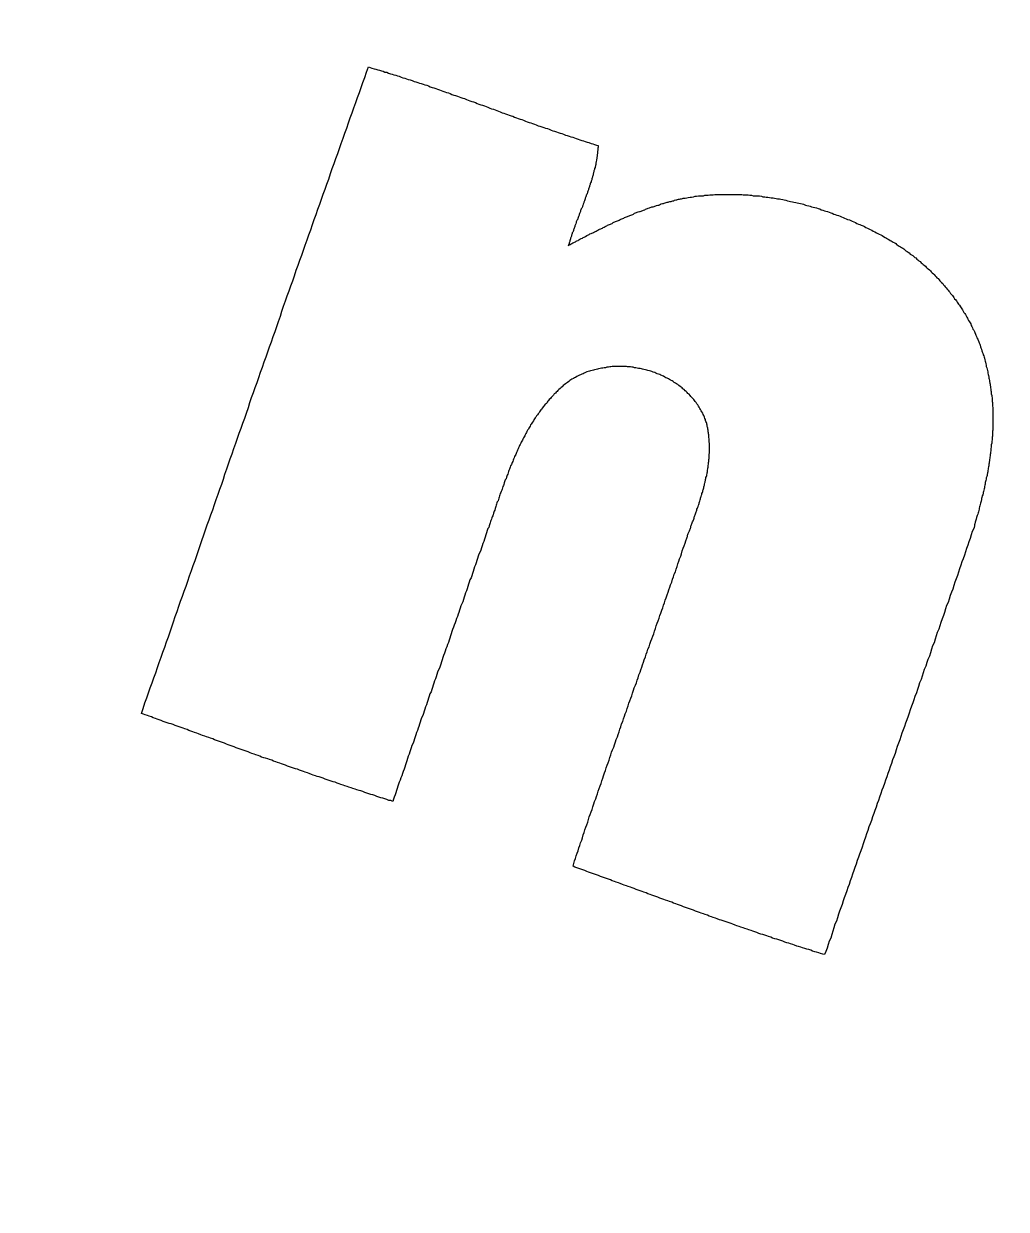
# Model space of a CAD drawing. Extents: x 0 to 712, y 0 to 505.
# Drawn here: x 196.82 to 208.7, y 464.49 to 478.81 of the extents above; entities that cross this region are included whole.
import ezdxf

# ---------------------------------------------------------------- set-up
doc = ezdxf.new("R2010")
doc.units = 0
doc.layers.add('GRAVIRANJE', color=3, linetype='CONTINUOUS')
doc.layers.add('IZREZ', color=7, linetype='CONTINUOUS')

msp = doc.modelspace()

# ---------------------------------------------------------------- linework, layer by layer
at = {"layer": 'GRAVIRANJE'}
msp.add_lwpolyline([(203.769, 477.333), (203.769, 477.32), (203.765, 477.311), (203.765, 477.303), (203.765, 477.29), (203.765, 477.281), (203.76, 477.272), (203.76, 477.259), (203.76, 477.25), (203.76, 477.242), (203.756, 477.233), (203.756, 477.22), (203.756, 477.211), (203.751, 477.202), (203.751, 477.189), (203.751, 477.181), (203.747, 477.172), (203.747, 477.163), (203.743, 477.15), (203.743, 477.141), (203.738, 477.133), (203.738, 477.124), (203.738, 477.111), (203.734, 477.102), (203.734, 477.094), (203.73, 477.085), (203.73, 477.076), (203.725, 477.063), (203.725, 477.054), (203.721, 477.046), (203.717, 477.037), (203.717, 477.024), (203.712, 477.015), (203.712, 477.006), (203.708, 476.998), (203.708, 476.989), (203.704, 476.976), (203.699, 476.967), (203.699, 476.958), (203.695, 476.95), (203.691, 476.941), (203.691, 476.928), (203.686, 476.919), (203.682, 476.911), (203.682, 476.902), (203.677, 476.893), (203.673, 476.884), (203.673, 476.871), (203.669, 476.863), (203.664, 476.854), (203.664, 476.845), (203.66, 476.836), (203.656, 476.828), (203.651, 476.815), (203.651, 476.806), (203.647, 476.797), (203.643, 476.789), (203.638, 476.78), (203.638, 476.771), (203.634, 476.762), (203.63, 476.749), (203.625, 476.741), (203.625, 476.732), (203.621, 476.723), (203.616, 476.715), (203.612, 476.706), (203.612, 476.697), (203.608, 476.684), (203.603, 476.675), (203.599, 476.667), (203.595, 476.658), (203.595, 476.649), (203.59, 476.64), (203.586, 476.632), (203.582, 476.619), (203.577, 476.61), (203.577, 476.601), (203.573, 476.593), (203.569, 476.584), (203.564, 476.575), (203.56, 476.566), (203.555, 476.558), (203.555, 476.545), (203.551, 476.536), (203.547, 476.527), (203.542, 476.519), (203.538, 476.51), (203.538, 476.501), (203.534, 476.492), (203.529, 476.484), (203.525, 476.471), (203.521, 476.462), (203.521, 476.453), (203.516, 476.444), (203.512, 476.436), (203.508, 476.427), (203.503, 476.418), (203.503, 476.41), (203.499, 476.397), (203.494, 476.388), (203.49, 476.379), (203.486, 476.37), (203.486, 476.362), (203.481, 476.353), (203.477, 476.344), (203.473, 476.331), (203.468, 476.322), (203.468, 476.314), (203.464, 476.305), (203.46, 476.296), (203.455, 476.288), (203.455, 476.279), (203.451, 476.266), (203.447, 476.257), (203.447, 476.248), (203.442, 476.24), (203.438, 476.231), (203.434, 476.222), (203.434, 476.214), (203.429, 476.201), (203.425, 476.192), (203.425, 476.183), (203.42, 476.174), (203.416, 476.166), (203.416, 476.157), (203.412, 476.148), (203.407, 476.135), (203.42, 476.144), (203.429, 476.148), (203.442, 476.153), (203.451, 476.157), (203.46, 476.166), (203.473, 476.17), (203.481, 476.174), (203.494, 476.179), (203.503, 476.187), (203.512, 476.192), (203.525, 476.196), (203.534, 476.201), (203.547, 476.209), (203.555, 476.214), (203.564, 476.218), (203.577, 476.222), (203.586, 476.231), (203.599, 476.235), (203.608, 476.24), (203.616, 476.244), (203.63, 476.253), (203.638, 476.257), (203.651, 476.262), (203.66, 476.266), (203.669, 476.275), (203.682, 476.279), (203.691, 476.283), (203.704, 476.288), (203.712, 476.292), (203.725, 476.301), (203.734, 476.305), (203.743, 476.309), (203.756, 476.314), (203.765, 476.318), (203.778, 476.327), (203.786, 476.331), (203.799, 476.336), (203.808, 476.34), (203.821, 476.344), (203.83, 476.353), (203.839, 476.357), (203.852, 476.362), (203.86, 476.366), (203.873, 476.37), (203.882, 476.379), (203.895, 476.383), (203.904, 476.388), (203.917, 476.392), (203.926, 476.397), (203.939, 476.401), (203.948, 476.41), (203.956, 476.414), (203.969, 476.418), (203.978, 476.423), (203.991, 476.427), (204, 476.431), (204.013, 476.436), (204.022, 476.44), (204.035, 476.449), (204.043, 476.453), (204.056, 476.458), (204.065, 476.462), (204.078, 476.466), (204.087, 476.471), (204.1, 476.475), (204.109, 476.479), (204.122, 476.484), (204.13, 476.488), (204.144, 476.492), (204.152, 476.497), (204.165, 476.501), (204.174, 476.505), (204.187, 476.51), (204.196, 476.514), (204.209, 476.523), (204.218, 476.527), (204.231, 476.532), (204.239, 476.536), (204.252, 476.54), (204.266, 476.545), (204.274, 476.545), (204.287, 476.549), (204.296, 476.553), (204.309, 476.558), (204.318, 476.562), (204.331, 476.566), (204.34, 476.571), (204.353, 476.575), (204.366, 476.579), (204.374, 476.584), (204.387, 476.588), (204.396, 476.593), (204.409, 476.597), (204.418, 476.601), (204.431, 476.601), (204.444, 476.606), (204.453, 476.61), (204.466, 476.614), (204.475, 476.619), (204.488, 476.623), (204.501, 476.623), (204.509, 476.627), (204.523, 476.632), (204.531, 476.636), (204.544, 476.64), (204.557, 476.64), (204.566, 476.645), (204.579, 476.649), (204.592, 476.654), (204.601, 476.658), (204.614, 476.658), (204.623, 476.662), (204.636, 476.667), (204.649, 476.667), (204.658, 476.671), (204.671, 476.675), (204.684, 476.675), (204.692, 476.68), (204.705, 476.684), (204.719, 476.684), (204.727, 476.688), (204.74, 476.693), (204.753, 476.693), (204.762, 476.697), (204.775, 476.697), (204.788, 476.701), (204.797, 476.706), (204.819, 476.706), (204.84, 476.71), (204.858, 476.715), (204.88, 476.719), (204.897, 476.719), (204.919, 476.723), (204.941, 476.728), (204.958, 476.728), (204.98, 476.732), (204.997, 476.732), (205.019, 476.736), (205.041, 476.736), (205.058, 476.741), (205.08, 476.741), (205.098, 476.741), (205.119, 476.745), (205.141, 476.745), (205.158, 476.745), (205.18, 476.749), (205.198, 476.749), (205.219, 476.749), (205.241, 476.749), (205.259, 476.749), (205.28, 476.749), (205.302, 476.749), (205.32, 476.749), (205.341, 476.749), (205.359, 476.749), (205.381, 476.749), (205.402, 476.749), (205.42, 476.749), (205.442, 476.749), (205.459, 476.749), (205.481, 476.749), (205.503, 476.749), (205.52, 476.745), (205.542, 476.745), (205.559, 476.745), (205.581, 476.745), (205.603, 476.741), (205.62, 476.741), (205.642, 476.736), (205.659, 476.736), (205.681, 476.736), (205.699, 476.732), (205.72, 476.732), (205.742, 476.728), (205.76, 476.723), (205.781, 476.723), (205.799, 476.719), (205.821, 476.719), (205.838, 476.715), (205.86, 476.71), (205.882, 476.71), (205.899, 476.706), (205.921, 476.701), (205.938, 476.697), (205.96, 476.697), (205.977, 476.693), (205.999, 476.688), (206.017, 476.684), (206.038, 476.68), (206.056, 476.675), (206.078, 476.671), (206.095, 476.667), (206.117, 476.662), (206.134, 476.658), (206.156, 476.654), (206.173, 476.649), (206.195, 476.645), (206.213, 476.64), (206.234, 476.636), (206.252, 476.632), (206.274, 476.623), (206.291, 476.619), (206.313, 476.614), (206.33, 476.61), (206.348, 476.601), (206.369, 476.597), (206.387, 476.593), (206.409, 476.588), (206.426, 476.579), (206.448, 476.575), (206.465, 476.566), (206.483, 476.562), (206.504, 476.553), (206.522, 476.549), (206.539, 476.545), (206.561, 476.536), (206.579, 476.527), (206.596, 476.523), (206.618, 476.514), (206.635, 476.51), (206.653, 476.501), (206.674, 476.497), (206.692, 476.488), (206.709, 476.479), (206.731, 476.471), (206.748, 476.466), (206.766, 476.458), (206.783, 476.449), (206.805, 476.444), (206.822, 476.436), (206.84, 476.427), (206.857, 476.418), (206.879, 476.41), (206.897, 476.401), (206.914, 476.392), (206.931, 476.388), (206.949, 476.379), (206.971, 476.37), (206.988, 476.362), (207.005, 476.353), (207.023, 476.344), (207.04, 476.336), (207.058, 476.327), (207.075, 476.318), (207.093, 476.309), (207.114, 476.301), (207.132, 476.288), (207.149, 476.279), (207.167, 476.27), (207.184, 476.262), (207.201, 476.253), (207.219, 476.244), (207.236, 476.231), (207.254, 476.222), (207.267, 476.214), (207.28, 476.205), (207.297, 476.196), (207.31, 476.192), (207.323, 476.183), (207.336, 476.174), (207.354, 476.166), (207.367, 476.157), (207.38, 476.144), (207.393, 476.135), (207.406, 476.126), (207.424, 476.118), (207.437, 476.109), (207.45, 476.1), (207.463, 476.092), (207.476, 476.083), (207.489, 476.07), (207.502, 476.061), (207.515, 476.052), (207.528, 476.044), (207.541, 476.031), (207.554, 476.022), (207.572, 476.013), (207.585, 476), (207.598, 475.991), (207.607, 475.983), (207.62, 475.97), (207.633, 475.961), (207.646, 475.948), (207.659, 475.939), (207.672, 475.926), (207.685, 475.917), (207.698, 475.904), (207.711, 475.896), (207.724, 475.883), (207.733, 475.874), (207.746, 475.861), (207.759, 475.852), (207.772, 475.839), (207.785, 475.826), (207.794, 475.817), (207.807, 475.804), (207.82, 475.791), (207.829, 475.782), (207.842, 475.769), (207.855, 475.756), (207.864, 475.743), (207.877, 475.734), (207.89, 475.721), (207.898, 475.708), (207.911, 475.695), (207.92, 475.687), (207.933, 475.673), (207.942, 475.66), (207.955, 475.647), (207.964, 475.634), (207.977, 475.621), (207.986, 475.608), (207.999, 475.595), (208.007, 475.582), (208.02, 475.569), (208.029, 475.556), (208.038, 475.543), (208.051, 475.53), (208.06, 475.517), (208.068, 475.504), (208.077, 475.49), (208.09, 475.477), (208.099, 475.464), (208.107, 475.451), (208.116, 475.438), (208.125, 475.425), (208.138, 475.412), (208.147, 475.395), (208.155, 475.382), (208.164, 475.369), (208.173, 475.355), (208.182, 475.342), (208.19, 475.325), (208.199, 475.312), (208.208, 475.299), (208.216, 475.286), (208.225, 475.268), (208.234, 475.255), (208.238, 475.242), (208.247, 475.229), (208.256, 475.212), (208.264, 475.199), (208.273, 475.186), (208.277, 475.168), (208.286, 475.155), (208.295, 475.138), (208.299, 475.125), (208.308, 475.112), (208.317, 475.094), (208.321, 475.081), (208.33, 475.064), (208.334, 475.051), (208.343, 475.033), (208.347, 475.02), (208.356, 475.003), (208.36, 474.99), (208.369, 474.972), (208.373, 474.959), (208.382, 474.942), (208.386, 474.929), (208.391, 474.911), (208.395, 474.898), (208.404, 474.881), (208.408, 474.863), (208.412, 474.85), (208.417, 474.833), (208.421, 474.815), (208.43, 474.802), (208.434, 474.785), (208.439, 474.772), (208.443, 474.754), (208.447, 474.737), (208.452, 474.724), (208.456, 474.706), (208.46, 474.689), (208.46, 474.672), (208.465, 474.658), (208.469, 474.641), (208.473, 474.624), (208.478, 474.606), (208.478, 474.593), (208.482, 474.576), (208.486, 474.563), (208.491, 474.545), (208.491, 474.532), (208.495, 474.519), (208.5, 474.502), (208.5, 474.489), (208.504, 474.471), (208.508, 474.458), (208.508, 474.445), (208.513, 474.428), (208.513, 474.415), (208.517, 474.397), (208.517, 474.384), (208.521, 474.371), (208.521, 474.354), (208.521, 474.341), (208.526, 474.323), (208.526, 474.31), (208.53, 474.293), (208.53, 474.28), (208.53, 474.266), (208.53, 474.249), (208.534, 474.236), (208.534, 474.219), (208.534, 474.205), (208.534, 474.192), (208.539, 474.175), (208.539, 474.162), (208.539, 474.144), (208.539, 474.131), (208.539, 474.114), (208.539, 474.101), (208.539, 474.088), (208.539, 474.07), (208.539, 474.057), (208.539, 474.04), (208.539, 474.027), (208.539, 474.009), (208.539, 473.996), (208.539, 473.983), (208.539, 473.966), (208.539, 473.953), (208.539, 473.935), (208.539, 473.922), (208.539, 473.905), (208.534, 473.892), (208.534, 473.874), (208.534, 473.861), (208.534, 473.848), (208.534, 473.831), (208.53, 473.818), (208.53, 473.8), (208.53, 473.787), (208.526, 473.77), (208.526, 473.757), (208.526, 473.744), (208.521, 473.726), (208.521, 473.713), (208.521, 473.696), (208.517, 473.683), (208.517, 473.67), (208.517, 473.652), (208.513, 473.639), (208.513, 473.622), (208.508, 473.609), (208.508, 473.591), (208.504, 473.578), (208.504, 473.565), (208.5, 473.548), (208.5, 473.535), (208.495, 473.517), (208.495, 473.504), (208.491, 473.491), (208.491, 473.474), (208.486, 473.461), (208.482, 473.443), (208.482, 473.43), (208.478, 473.417), (208.478, 473.4), (208.473, 473.387), (208.469, 473.369), (208.469, 473.356), (208.465, 473.343), (208.46, 473.326), (208.46, 473.312), (208.456, 473.295), (208.452, 473.282), (208.447, 473.269), (208.447, 473.252), (208.443, 473.238), (208.439, 473.221), (208.439, 473.208), (208.434, 473.195), (208.43, 473.177), (208.425, 473.164), (208.421, 473.151), (208.421, 473.134), (208.417, 473.121), (208.412, 473.108), (208.408, 473.09), (208.404, 473.077), (208.404, 473.064), (208.399, 473.047), (208.395, 473.034), (208.391, 473.021), (208.386, 473.003), (208.382, 472.99), (208.378, 472.977), (208.373, 472.96), (208.373, 472.947), (208.369, 472.934), (208.365, 472.916), (208.36, 472.903), (208.356, 472.89), (208.351, 472.873), (208.347, 472.859), (208.343, 472.846), (208.338, 472.829), (208.334, 472.816), (208.33, 472.803), (208.325, 472.79), (208.321, 472.772), (208.317, 472.759), (208.317, 472.746), (208.312, 472.729), (208.308, 472.716), (208.29, 472.677), (208.277, 472.637), (208.264, 472.594), (208.251, 472.555), (208.238, 472.515), (208.221, 472.472), (208.208, 472.433), (208.195, 472.393), (208.182, 472.35), (208.164, 472.311), (208.151, 472.271), (208.138, 472.228), (208.125, 472.189), (208.112, 472.149), (208.094, 472.106), (208.081, 472.067), (208.068, 472.027), (208.055, 471.984), (208.038, 471.945), (208.025, 471.906), (208.012, 471.862), (207.999, 471.823), (207.981, 471.784), (207.968, 471.744), (207.955, 471.701), (207.942, 471.662), (207.925, 471.622), (207.911, 471.579), (207.898, 471.54), (207.885, 471.5), (207.868, 471.457), (207.855, 471.418), (207.842, 471.378), (207.829, 471.335), (207.811, 471.296), (207.798, 471.256), (207.785, 471.213), (207.772, 471.174), (207.755, 471.134), (207.742, 471.095), (207.729, 471.052), (207.711, 471.013), (207.698, 470.973), (207.685, 470.93), (207.672, 470.891), (207.654, 470.851), (207.641, 470.808), (207.628, 470.769), (207.615, 470.729), (207.598, 470.686), (207.585, 470.647), (207.572, 470.607), (207.554, 470.568), (207.541, 470.525), (207.528, 470.485), (207.515, 470.446), (207.498, 470.403), (207.485, 470.363), (207.472, 470.324), (207.454, 470.281), (207.441, 470.242), (207.428, 470.202), (207.415, 470.163), (207.397, 470.12), (207.384, 470.08), (207.371, 470.041), (207.358, 469.998), (207.341, 469.958), (207.328, 469.919), (207.315, 469.876), (207.297, 469.836), (207.284, 469.797), (207.271, 469.754), (207.258, 469.714), (207.241, 469.675), (207.228, 469.636), (207.215, 469.592), (207.197, 469.553), (207.184, 469.514), (207.171, 469.471), (207.158, 469.431), (207.14, 469.392), (207.127, 469.349), (207.114, 469.309), (207.101, 469.27), (207.084, 469.231), (207.071, 469.187), (207.058, 469.148), (207.04, 469.109), (207.027, 469.065), (207.014, 469.026), (207.001, 468.987), (206.984, 468.943), (206.971, 468.904), (206.958, 468.865), (206.944, 468.821), (206.927, 468.782), (206.914, 468.743), (206.901, 468.704), (206.888, 468.66), (206.87, 468.621), (206.857, 468.582), (206.844, 468.538), (206.831, 468.499), (206.814, 468.46), (206.801, 468.416), (206.788, 468.377), (206.775, 468.338), (206.757, 468.294), (206.744, 468.255), (206.731, 468.216), (206.718, 468.172), (206.701, 468.133), (206.687, 468.094), (206.674, 468.055), (206.661, 468.011), (206.648, 467.972), (206.631, 467.933), (206.618, 467.889), (206.605, 467.85), (206.592, 467.811), (206.579, 467.767), (206.561, 467.728), (206.548, 467.689), (206.535, 467.645), (206.522, 467.606), (206.504, 467.567), (206.483, 467.571), (206.457, 467.58), (206.435, 467.589), (206.409, 467.597), (206.387, 467.602), (206.361, 467.61), (206.339, 467.619), (206.313, 467.628), (206.291, 467.632), (206.265, 467.641), (206.239, 467.65), (206.217, 467.658), (206.191, 467.667), (206.169, 467.671), (206.143, 467.68), (206.121, 467.689), (206.095, 467.698), (206.073, 467.706), (206.047, 467.711), (206.025, 467.719), (205.999, 467.728), (205.977, 467.737), (205.951, 467.746), (205.929, 467.754), (205.903, 467.759), (205.877, 467.767), (205.855, 467.776), (205.829, 467.785), (205.808, 467.793), (205.781, 467.802), (205.76, 467.811), (205.733, 467.815), (205.712, 467.824), (205.686, 467.833), (205.664, 467.841), (205.638, 467.85), (205.616, 467.859), (205.59, 467.867), (205.568, 467.876), (205.542, 467.881), (205.52, 467.889), (205.494, 467.898), (205.472, 467.907), (205.446, 467.915), (205.424, 467.924), (205.398, 467.933), (205.376, 467.942), (205.35, 467.95), (205.328, 467.959), (205.302, 467.968), (205.28, 467.976), (205.254, 467.985), (205.233, 467.989), (205.206, 467.998), (205.185, 468.007), (205.158, 468.016), (205.137, 468.024), (205.111, 468.033), (205.089, 468.042), (205.063, 468.05), (205.041, 468.059), (205.015, 468.068), (204.993, 468.077), (204.967, 468.085), (204.945, 468.094), (204.919, 468.103), (204.897, 468.111), (204.871, 468.12), (204.849, 468.129), (204.823, 468.138), (204.801, 468.146), (204.775, 468.155), (204.753, 468.164), (204.727, 468.172), (204.705, 468.181), (204.679, 468.19), (204.658, 468.199), (204.631, 468.207), (204.61, 468.216), (204.583, 468.225), (204.562, 468.233), (204.536, 468.242), (204.514, 468.251), (204.488, 468.26), (204.466, 468.268), (204.44, 468.277), (204.418, 468.286), (204.396, 468.294), (204.37, 468.303), (204.348, 468.312), (204.322, 468.321), (204.3, 468.329), (204.274, 468.338), (204.252, 468.347), (204.226, 468.355), (204.205, 468.364), (204.178, 468.373), (204.157, 468.382), (204.13, 468.39), (204.109, 468.399), (204.083, 468.408), (204.061, 468.416), (204.035, 468.425), (204.013, 468.434), (203.987, 468.442), (203.965, 468.451), (203.939, 468.46), (203.917, 468.469), (203.891, 468.477), (203.869, 468.486), (203.843, 468.495), (203.821, 468.503), (203.795, 468.512), (203.773, 468.521), (203.747, 468.53), (203.725, 468.538), (203.699, 468.547), (203.677, 468.556), (203.651, 468.564), (203.63, 468.573), (203.608, 468.582), (203.582, 468.591), (203.56, 468.599), (203.534, 468.608), (203.512, 468.617), (203.486, 468.625), (203.464, 468.634), (203.473, 468.669), (203.481, 468.699), (203.494, 468.73), (203.503, 468.76), (203.516, 468.791), (203.525, 468.821), (203.534, 468.856), (203.547, 468.887), (203.555, 468.917), (203.569, 468.948), (203.577, 468.978), (203.586, 469.013), (203.599, 469.044), (203.608, 469.074), (203.621, 469.105), (203.63, 469.135), (203.643, 469.166), (203.651, 469.2), (203.66, 469.231), (203.673, 469.261), (203.682, 469.292), (203.695, 469.322), (203.704, 469.353), (203.717, 469.388), (203.725, 469.418), (203.738, 469.449), (203.747, 469.479), (203.76, 469.51), (203.769, 469.54), (203.782, 469.575), (203.791, 469.606), (203.804, 469.636), (203.812, 469.667), (203.826, 469.697), (203.834, 469.728), (203.843, 469.762), (203.856, 469.793), (203.865, 469.823), (203.878, 469.854), (203.887, 469.884), (203.9, 469.915), (203.908, 469.95), (203.921, 469.98), (203.93, 470.011), (203.943, 470.041), (203.956, 470.072), (203.965, 470.102), (203.978, 470.137), (203.987, 470.167), (204, 470.198), (204.009, 470.228), (204.022, 470.259), (204.03, 470.289), (204.043, 470.32), (204.052, 470.355), (204.065, 470.385), (204.074, 470.416), (204.087, 470.446), (204.096, 470.477), (204.109, 470.507), (204.117, 470.542), (204.13, 470.573), (204.139, 470.603), (204.152, 470.634), (204.161, 470.664), (204.174, 470.695), (204.183, 470.725), (204.196, 470.76), (204.205, 470.79), (204.218, 470.821), (204.231, 470.851), (204.239, 470.882), (204.252, 470.912), (204.261, 470.947), (204.274, 470.978), (204.283, 471.008), (204.296, 471.039), (204.305, 471.069), (204.318, 471.1), (204.326, 471.13), (204.34, 471.165), (204.348, 471.195), (204.361, 471.226), (204.37, 471.256), (204.383, 471.287), (204.392, 471.317), (204.405, 471.352), (204.418, 471.383), (204.427, 471.413), (204.44, 471.444), (204.448, 471.474), (204.462, 471.505), (204.47, 471.54), (204.483, 471.57), (204.492, 471.601), (204.505, 471.631), (204.514, 471.662), (204.527, 471.692), (204.536, 471.727), (204.549, 471.757), (204.557, 471.788), (204.57, 471.818), (204.579, 471.849), (204.592, 471.879), (204.601, 471.914), (204.614, 471.945), (204.623, 471.975), (204.636, 472.006), (204.644, 472.036), (204.658, 472.067), (204.666, 472.102), (204.679, 472.132), (204.688, 472.163), (204.701, 472.193), (204.71, 472.223), (204.723, 472.254), (204.732, 472.289), (204.745, 472.319), (204.753, 472.35), (204.766, 472.38), (204.775, 472.411), (204.784, 472.446), (204.797, 472.476), (204.806, 472.507), (204.819, 472.537), (204.827, 472.568), (204.84, 472.598), (204.845, 472.611), (204.849, 472.62), (204.849, 472.633), (204.854, 472.642), (204.858, 472.655), (204.862, 472.663), (204.867, 472.677), (204.871, 472.685), (204.875, 472.698), (204.88, 472.707), (204.884, 472.72), (204.888, 472.729), (204.888, 472.742), (204.893, 472.751), (204.897, 472.764), (204.901, 472.772), (204.906, 472.785), (204.91, 472.794), (204.915, 472.807), (204.919, 472.816), (204.923, 472.829), (204.928, 472.838), (204.928, 472.851), (204.932, 472.859), (204.936, 472.873), (204.941, 472.881), (204.945, 472.894), (204.949, 472.903), (204.954, 472.916), (204.958, 472.925), (204.962, 472.938), (204.962, 472.947), (204.967, 472.96), (204.971, 472.973), (204.976, 472.981), (204.98, 472.995), (204.984, 473.003), (204.989, 473.016), (204.989, 473.025), (204.993, 473.038), (204.997, 473.047), (205.002, 473.06), (205.006, 473.073), (205.006, 473.082), (205.01, 473.095), (205.015, 473.103), (205.019, 473.116), (205.023, 473.125), (205.023, 473.138), (205.028, 473.151), (205.032, 473.16), (205.032, 473.173), (205.037, 473.182), (205.041, 473.195), (205.045, 473.208), (205.045, 473.217), (205.05, 473.23), (205.054, 473.238), (205.054, 473.252), (205.058, 473.265), (205.063, 473.273), (205.063, 473.286), (205.067, 473.295), (205.067, 473.308), (205.071, 473.321), (205.071, 473.33), (205.076, 473.343), (205.08, 473.352), (205.08, 473.365), (205.084, 473.378), (205.084, 473.387), (205.089, 473.4), (205.089, 473.408), (205.089, 473.421), (205.093, 473.434), (205.093, 473.443), (205.098, 473.456), (205.098, 473.469), (205.098, 473.478), (205.102, 473.491), (205.102, 473.5), (205.102, 473.513), (205.106, 473.526), (205.106, 473.535), (205.106, 473.548), (205.111, 473.561), (205.111, 473.569), (205.111, 473.583), (205.111, 473.596), (205.111, 473.604), (205.111, 473.617), (205.115, 473.626), (205.115, 473.639), (205.115, 473.652), (205.115, 473.661), (205.115, 473.674), (205.115, 473.687), (205.115, 473.696), (205.115, 473.709), (205.115, 473.722), (205.115, 473.731), (205.115, 473.744), (205.111, 473.752), (205.111, 473.766), (205.111, 473.779), (205.111, 473.787), (205.111, 473.8), (205.106, 473.813), (205.106, 473.822), (205.106, 473.835), (205.106, 473.848), (205.102, 473.857), (205.102, 473.87), (205.098, 473.883), (205.098, 473.892), (205.098, 473.905), (205.093, 473.914), (205.093, 473.927), (205.089, 473.94), (205.084, 473.948), (205.084, 473.962), (205.08, 473.975), (205.08, 473.983), (205.076, 473.996), (205.071, 474.009), (205.067, 474.018), (205.067, 474.031), (205.058, 474.044), (205.054, 474.062), (205.045, 474.079), (205.037, 474.092), (205.032, 474.11), (205.023, 474.123), (205.015, 474.136), (205.006, 474.153), (204.997, 474.166), (204.989, 474.179), (204.98, 474.192), (204.971, 474.21), (204.962, 474.223), (204.954, 474.236), (204.941, 474.249), (204.932, 474.262), (204.923, 474.275), (204.91, 474.288), (204.901, 474.297), (204.888, 474.31), (204.88, 474.323), (204.867, 474.336), (204.854, 474.345), (204.845, 474.358), (204.832, 474.371), (204.819, 474.38), (204.806, 474.393), (204.793, 474.401), (204.784, 474.415), (204.771, 474.423), (204.758, 474.432), (204.745, 474.441), (204.732, 474.454), (204.714, 474.462), (204.701, 474.471), (204.688, 474.48), (204.675, 474.489), (204.662, 474.497), (204.644, 474.506), (204.631, 474.515), (204.618, 474.523), (204.601, 474.532), (204.588, 474.537), (204.575, 474.545), (204.557, 474.554), (204.544, 474.558), (204.527, 474.567), (204.514, 474.576), (204.496, 474.58), (204.483, 474.584), (204.466, 474.593), (204.453, 474.598), (204.435, 474.602), (204.418, 474.611), (204.405, 474.615), (204.387, 474.619), (204.37, 474.624), (204.357, 474.628), (204.34, 474.632), (204.322, 474.637), (204.305, 474.641), (204.292, 474.645), (204.274, 474.65), (204.257, 474.65), (204.239, 474.654), (204.222, 474.658), (204.209, 474.658), (204.191, 474.663), (204.174, 474.663), (204.157, 474.667), (204.139, 474.667), (204.122, 474.667), (204.109, 474.672), (204.091, 474.672), (204.074, 474.672), (204.056, 474.672), (204.039, 474.672), (204.022, 474.672), (204.009, 474.672), (203.991, 474.672), (203.974, 474.672), (203.956, 474.672), (203.939, 474.672), (203.921, 474.667), (203.908, 474.667), (203.891, 474.663), (203.873, 474.663), (203.856, 474.658), (203.839, 474.658), (203.826, 474.654), (203.808, 474.654), (203.791, 474.65), (203.773, 474.645), (203.76, 474.641), (203.743, 474.637), (203.725, 474.632), (203.712, 474.628), (203.695, 474.624), (203.677, 474.619), (203.664, 474.615), (203.647, 474.611), (203.63, 474.606), (203.616, 474.598), (203.599, 474.593), (203.586, 474.584), (203.569, 474.58), (203.555, 474.571), (203.542, 474.567), (203.525, 474.558), (203.512, 474.55), (203.494, 474.541), (203.481, 474.537), (203.468, 474.528), (203.451, 474.519), (203.438, 474.51), (203.425, 474.502), (203.412, 474.489), (203.399, 474.48), (203.386, 474.471), (203.373, 474.462), (203.359, 474.449), (203.346, 474.441), (203.333, 474.428), (203.32, 474.419), (203.307, 474.406), (203.294, 474.393), (203.281, 474.384), (203.272, 474.371), (203.259, 474.362), (203.251, 474.349), (203.237, 474.341), (203.229, 474.327), (203.22, 474.319), (203.207, 474.306), (203.198, 474.297), (203.19, 474.284), (203.177, 474.275), (203.168, 474.262), (203.159, 474.253), (203.15, 474.24), (203.142, 474.227), (203.129, 474.219), (203.12, 474.205), (203.111, 474.192), (203.102, 474.184), (203.094, 474.171), (203.085, 474.158), (203.076, 474.149), (203.068, 474.136), (203.059, 474.123), (203.05, 474.11), (203.041, 474.101), (203.033, 474.088), (203.024, 474.075), (203.015, 474.062), (203.007, 474.053), (202.998, 474.04), (202.989, 474.027), (202.985, 474.014), (202.976, 474.001), (202.967, 473.988), (202.959, 473.975), (202.95, 473.966), (202.946, 473.953), (202.937, 473.94), (202.928, 473.927), (202.924, 473.914), (202.915, 473.901), (202.906, 473.887), (202.902, 473.874), (202.893, 473.861), (202.885, 473.848), (202.88, 473.835), (202.872, 473.822), (202.867, 473.809), (202.859, 473.796), (202.854, 473.783), (202.845, 473.77), (202.837, 473.757), (202.832, 473.744), (202.824, 473.731), (202.819, 473.718), (202.815, 473.705), (202.806, 473.691), (202.802, 473.678), (202.793, 473.661), (202.789, 473.648), (202.78, 473.635), (202.776, 473.622), (202.771, 473.609), (202.763, 473.596), (202.758, 473.583), (202.754, 473.569), (202.745, 473.552), (202.741, 473.539), (202.737, 473.526), (202.728, 473.513), (202.723, 473.5), (202.719, 473.487), (202.71, 473.474), (202.706, 473.456), (202.702, 473.443), (202.697, 473.43), (202.689, 473.417), (202.684, 473.404), (202.68, 473.387), (202.676, 473.373), (202.667, 473.36), (202.662, 473.347), (202.658, 473.334), (202.654, 473.317), (202.645, 473.304), (202.641, 473.291), (202.636, 473.278), (202.632, 473.265), (202.628, 473.247), (202.623, 473.234), (202.615, 473.221), (202.61, 473.208), (202.606, 473.191), (202.602, 473.177), (202.597, 473.164), (202.593, 473.151), (202.584, 473.138), (202.58, 473.121), (202.575, 473.108), (202.571, 473.095), (202.567, 473.082), (202.562, 473.064), (202.558, 473.051), (202.549, 473.038), (202.545, 473.025), (202.541, 473.008), (202.536, 472.995), (202.532, 472.981), (202.527, 472.968), (202.523, 472.955), (202.519, 472.938), (202.51, 472.925), (202.506, 472.912), (202.501, 472.899), (202.497, 472.881), (202.493, 472.868), (202.488, 472.855), (202.484, 472.842), (202.48, 472.829), (202.471, 472.812), (202.466, 472.798), (202.462, 472.785), (202.458, 472.772), (202.453, 472.759), (202.449, 472.746), (202.445, 472.729), (202.436, 472.716), (202.427, 472.69), (202.419, 472.663), (202.41, 472.637), (202.401, 472.611), (202.392, 472.585), (202.384, 472.559), (202.375, 472.533), (202.366, 472.507), (202.358, 472.48), (202.349, 472.454), (202.34, 472.433), (202.327, 472.406), (202.318, 472.38), (202.31, 472.354), (202.301, 472.328), (202.292, 472.302), (202.284, 472.276), (202.275, 472.25), (202.266, 472.223), (202.257, 472.197), (202.249, 472.171), (202.24, 472.145), (202.231, 472.119), (202.218, 472.093), (202.209, 472.067), (202.201, 472.041), (202.192, 472.014), (202.183, 471.988), (202.175, 471.962), (202.166, 471.936), (202.157, 471.91), (202.148, 471.884), (202.14, 471.858), (202.131, 471.831), (202.118, 471.805), (202.109, 471.779), (202.101, 471.753), (202.092, 471.727), (202.083, 471.701), (202.074, 471.679), (202.066, 471.653), (202.057, 471.627), (202.048, 471.601), (202.04, 471.574), (202.027, 471.548), (202.018, 471.522), (202.009, 471.496), (202, 471.47), (201.992, 471.444), (201.983, 471.418), (201.974, 471.391), (201.966, 471.365), (201.957, 471.339), (201.948, 471.313), (201.939, 471.287), (201.926, 471.261), (201.918, 471.235), (201.909, 471.209), (201.9, 471.182), (201.891, 471.156), (201.883, 471.13), (201.874, 471.104), (201.865, 471.078), (201.857, 471.052), (201.848, 471.026), (201.835, 470.999), (201.826, 470.978), (201.817, 470.952), (201.809, 470.925), (201.8, 470.899), (201.791, 470.873), (201.783, 470.847), (201.774, 470.821), (201.765, 470.795), (201.756, 470.769), (201.748, 470.742), (201.735, 470.716), (201.726, 470.69), (201.717, 470.664), (201.709, 470.638), (201.7, 470.612), (201.691, 470.586), (201.682, 470.56), (201.674, 470.533), (201.665, 470.507), (201.656, 470.481), (201.648, 470.455), (201.634, 470.429), (201.626, 470.403), (201.617, 470.377), (201.608, 470.35), (201.6, 470.324), (201.591, 470.302), (201.582, 470.276), (201.573, 470.25), (201.565, 470.224), (201.556, 470.198), (201.547, 470.172), (201.539, 470.146), (201.53, 470.12), (201.517, 470.093), (201.508, 470.067), (201.499, 470.041), (201.491, 470.015), (201.482, 469.989), (201.473, 469.963), (201.465, 469.937), (201.456, 469.91), (201.447, 469.884), (201.438, 469.858), (201.43, 469.832), (201.421, 469.806), (201.412, 469.78), (201.404, 469.754), (201.395, 469.728), (201.382, 469.701), (201.373, 469.675), (201.364, 469.649), (201.356, 469.627), (201.347, 469.601), (201.338, 469.575), (201.33, 469.549), (201.321, 469.523), (201.312, 469.497), (201.303, 469.471), (201.295, 469.444), (201.286, 469.418), (201.26, 469.427), (201.238, 469.431), (201.212, 469.44), (201.19, 469.449), (201.164, 469.457), (201.142, 469.462), (201.116, 469.471), (201.094, 469.479), (201.068, 469.488), (201.046, 469.497), (201.02, 469.501), (200.994, 469.51), (200.972, 469.518), (200.946, 469.527), (200.924, 469.536), (200.898, 469.545), (200.877, 469.549), (200.85, 469.558), (200.829, 469.566), (200.802, 469.575), (200.781, 469.584), (200.755, 469.592), (200.733, 469.597), (200.707, 469.606), (200.685, 469.614), (200.659, 469.623), (200.637, 469.632), (200.611, 469.64), (200.589, 469.649), (200.563, 469.653), (200.541, 469.662), (200.515, 469.671), (200.493, 469.68), (200.467, 469.688), (200.445, 469.697), (200.419, 469.706), (200.397, 469.714), (200.371, 469.719), (200.349, 469.728), (200.323, 469.736), (200.302, 469.745), (200.275, 469.754), (200.254, 469.762), (200.227, 469.771), (200.206, 469.78), (200.18, 469.788), (200.158, 469.797), (200.132, 469.806), (200.11, 469.81), (200.084, 469.819), (200.062, 469.828), (200.036, 469.836), (200.014, 469.845), (199.988, 469.854), (199.966, 469.863), (199.94, 469.871), (199.918, 469.88), (199.892, 469.889), (199.87, 469.897), (199.844, 469.906), (199.822, 469.915), (199.796, 469.924), (199.774, 469.932), (199.748, 469.941), (199.727, 469.945), (199.7, 469.954), (199.679, 469.963), (199.657, 469.971), (199.631, 469.98), (199.609, 469.989), (199.583, 469.998), (199.561, 470.006), (199.535, 470.015), (199.513, 470.024), (199.487, 470.032), (199.465, 470.041), (199.439, 470.05), (199.417, 470.059), (199.391, 470.067), (199.369, 470.076), (199.343, 470.085), (199.321, 470.093), (199.295, 470.102), (199.274, 470.111), (199.252, 470.12), (199.226, 470.128), (199.204, 470.137), (199.178, 470.146), (199.156, 470.154), (199.13, 470.163), (199.108, 470.172), (199.082, 470.181), (199.06, 470.189), (199.034, 470.198), (199.012, 470.207), (198.986, 470.215), (198.964, 470.224), (198.938, 470.233), (198.916, 470.242), (198.89, 470.25), (198.868, 470.259), (198.842, 470.268), (198.821, 470.276), (198.799, 470.285), (198.773, 470.294), (198.751, 470.302), (198.725, 470.311), (198.703, 470.32), (198.677, 470.329), (198.655, 470.337), (198.629, 470.346), (198.607, 470.355), (198.581, 470.359), (198.559, 470.368), (198.533, 470.377), (198.511, 470.385), (198.485, 470.394), (198.463, 470.403), (198.437, 470.411), (198.415, 470.42), (198.389, 470.429), (198.367, 470.438), (198.341, 470.446), (198.32, 470.455), (198.293, 470.464), (198.272, 470.472), (198.246, 470.481), (198.267, 470.542), (198.289, 470.607), (198.311, 470.668), (198.333, 470.729), (198.354, 470.79), (198.376, 470.851), (198.398, 470.912), (198.42, 470.973), (198.442, 471.034), (198.463, 471.095), (198.485, 471.161), (198.507, 471.222), (198.529, 471.283), (198.55, 471.344), (198.572, 471.405), (198.594, 471.466), (198.616, 471.527), (198.633, 471.588), (198.655, 471.653), (198.677, 471.714), (198.699, 471.775), (198.72, 471.836), (198.742, 471.897), (198.764, 471.958), (198.786, 472.019), (198.807, 472.08), (198.829, 472.145), (198.851, 472.206), (198.873, 472.267), (198.895, 472.328), (198.916, 472.389), (198.938, 472.45), (198.956, 472.511), (198.977, 472.572), (198.999, 472.637), (199.021, 472.698), (199.043, 472.759), (199.064, 472.82), (199.086, 472.881), (199.108, 472.942), (199.13, 473.003), (199.152, 473.064), (199.173, 473.13), (199.195, 473.191), (199.217, 473.252), (199.239, 473.312), (199.256, 473.373), (199.278, 473.434), (199.3, 473.495), (199.321, 473.556), (199.343, 473.617), (199.365, 473.683), (199.387, 473.744), (199.409, 473.805), (199.43, 473.866), (199.452, 473.927), (199.474, 473.988), (199.496, 474.049), (199.517, 474.11), (199.539, 474.175), (199.557, 474.236), (199.578, 474.297), (199.6, 474.358), (199.622, 474.419), (199.644, 474.48), (199.666, 474.541), (199.687, 474.602), (199.709, 474.663), (199.731, 474.728), (199.753, 474.789), (199.774, 474.85), (199.796, 474.911), (199.818, 474.972), (199.84, 475.033), (199.862, 475.094), (199.883, 475.155), (199.905, 475.216), (199.927, 475.281), (199.944, 475.342), (199.966, 475.403), (199.988, 475.464), (200.01, 475.525), (200.031, 475.586), (200.053, 475.647), (200.075, 475.708), (200.097, 475.769), (200.119, 475.835), (200.14, 475.896), (200.162, 475.957), (200.184, 476.018), (200.206, 476.079), (200.227, 476.14), (200.249, 476.201), (200.271, 476.262), (200.293, 476.322), (200.315, 476.388), (200.336, 476.449), (200.358, 476.51), (200.38, 476.571), (200.402, 476.632), (200.424, 476.693), (200.445, 476.754), (200.467, 476.815), (200.489, 476.876), (200.511, 476.937), (200.532, 477.002), (200.554, 477.063), (200.576, 477.124), (200.598, 477.185), (200.62, 477.246), (200.641, 477.307), (200.663, 477.368), (200.685, 477.429), (200.707, 477.49), (200.728, 477.551), (200.75, 477.616), (200.772, 477.677), (200.794, 477.738), (200.816, 477.799), (200.837, 477.86), (200.859, 477.921), (200.881, 477.982), (200.903, 478.043), (200.924, 478.104), (200.946, 478.165), (200.968, 478.226), (200.99, 478.291), (201.012, 478.283), (201.033, 478.278), (201.059, 478.27), (201.081, 478.265), (201.103, 478.257), (201.125, 478.252), (201.147, 478.243), (201.168, 478.239), (201.19, 478.23), (201.212, 478.226), (201.234, 478.217), (201.256, 478.209), (201.277, 478.204), (201.299, 478.196), (201.321, 478.191), (201.343, 478.183), (201.364, 478.178), (201.386, 478.169), (201.408, 478.161), (201.43, 478.156), (201.452, 478.148), (201.473, 478.139), (201.495, 478.135), (201.521, 478.126), (201.543, 478.117), (201.565, 478.113), (201.587, 478.104), (201.608, 478.095), (201.63, 478.091), (201.652, 478.082), (201.674, 478.074), (201.695, 478.069), (201.717, 478.061), (201.739, 478.052), (201.761, 478.043), (201.783, 478.039), (201.804, 478.03), (201.826, 478.021), (201.848, 478.013), (201.87, 478.008), (201.891, 478), (201.913, 477.991), (201.935, 477.982), (201.957, 477.978), (201.979, 477.969), (202, 477.96), (202.022, 477.952), (202.044, 477.947), (202.066, 477.939), (202.088, 477.93), (202.109, 477.921), (202.131, 477.912), (202.153, 477.908), (202.175, 477.899), (202.196, 477.891), (202.218, 477.882), (202.24, 477.873), (202.262, 477.869), (202.284, 477.86), (202.305, 477.851), (202.327, 477.843), (202.349, 477.834), (202.371, 477.83), (202.392, 477.821), (202.414, 477.812), (202.436, 477.804), (202.458, 477.795), (202.48, 477.786), (202.501, 477.782), (202.523, 477.773), (202.545, 477.764), (202.562, 477.756), (202.584, 477.747), (202.606, 477.738), (202.628, 477.734), (202.649, 477.725), (202.671, 477.716), (202.693, 477.708), (202.715, 477.699), (202.737, 477.695), (202.758, 477.686), (202.78, 477.677), (202.802, 477.668), (202.824, 477.66), (202.845, 477.655), (202.867, 477.647), (202.889, 477.638), (202.911, 477.629), (202.933, 477.621), (202.954, 477.616), (202.976, 477.608), (202.998, 477.599), (203.02, 477.59), (203.041, 477.581), (203.063, 477.577), (203.089, 477.568), (203.111, 477.56), (203.133, 477.551), (203.155, 477.547), (203.177, 477.538), (203.198, 477.529), (203.22, 477.52), (203.242, 477.516), (203.264, 477.507), (203.285, 477.499), (203.307, 477.49), (203.329, 477.486), (203.351, 477.477), (203.373, 477.468), (203.394, 477.464), (203.416, 477.455), (203.438, 477.446), (203.46, 477.442), (203.481, 477.433), (203.503, 477.425), (203.525, 477.42), (203.547, 477.411), (203.569, 477.403), (203.59, 477.398), (203.612, 477.39), (203.634, 477.381), (203.656, 477.377), (203.682, 477.368), (203.704, 477.364), (203.725, 477.355), (203.747, 477.346), (203.769, 477.342)], close=True, dxfattribs=at)
at = {"layer": 'IZREZ'}
msp.add_open_spline([(354.524, 83.816), (356.554, 83.899), (358.583, 83.983), (360.613, 84.066), (360.613, 87.417), (360.613, 90.767), (360.613, 94.117), (358.583, 94.201), (356.554, 94.284), (354.524, 94.368), (354.524, 100.326), (354.524, 106.284), (354.524, 112.241), (354.524, 112.385), (354.524, 112.529), (354.524, 112.673), (352.184, 112.673), (349.845, 112.673), (347.505, 112.673), (347.505, 112.23), (347.505, 111.786), (347.505, 111.342), (346.772, 111.342), (346.039, 111.342), (345.305, 111.342), (345.305, 111.809), (345.305, 112.275), (345.305, 112.742), (344.824, 112.742), (344.343, 112.742), (343.862, 112.742), (343.862, 113.667), (343.862, 114.591), (343.862, 115.516), (344.343, 115.516), (344.824, 115.516), (345.305, 115.516), (345.305, 115.983), (345.305, 116.45), (345.305, 116.916), (346.039, 116.916), (346.772, 116.916), (347.505, 116.916), (347.505, 116.45), (347.505, 115.983), (347.505, 115.516), (349.845, 115.516), (352.184, 115.516), (354.524, 115.516), (354.524, 115.683), (354.524, 115.85), (354.524, 116.017), (354.524, 121.947), (354.524, 127.877), (354.524, 133.807), (356.554, 133.891), (358.583, 133.974), (360.613, 134.057), (360.613, 137.411), (360.613, 140.764), (360.613, 144.118), (358.583, 144.201), (356.554, 144.285), (354.524, 144.368), (354.524, 168.091), (354.524, 191.814), (354.524, 215.538), (356.554, 215.621), (358.583, 215.704), (360.613, 215.788), (360.613, 219.133), (360.613, 222.479), (360.613, 225.824), (358.583, 225.908), (356.554, 225.991), (354.524, 226.074), (354.524, 232.013), (354.524, 237.951), (354.524, 243.89), (354.524, 244.056), (354.524, 244.223), (354.524, 244.389), (352.184, 244.389), (349.845, 244.389), (347.505, 244.389), (347.505, 243.923), (347.505, 243.456), (347.505, 242.99), (346.772, 242.99), (346.039, 242.99), (345.305, 242.99), (345.305, 243.456), (345.305, 243.923), (345.305, 244.389), (344.824, 244.389), (344.343, 244.389), (343.862, 244.389), (343.862, 245.345), (343.862, 246.3), (343.862, 247.255), (344.343, 247.255), (344.824, 247.255), (345.305, 247.255), (345.305, 247.722), (345.305, 248.188), (345.305, 248.655), (346.039, 248.655), (346.772, 248.655), (347.505, 248.655), (347.505, 248.188), (347.505, 247.722), (347.505, 247.255), (349.845, 247.255), (352.184, 247.255), (354.524, 247.255), (354.524, 247.422), (354.524, 247.589), (354.524, 247.756), (354.524, 253.685), (354.524, 259.614), (354.524, 265.544), (356.554, 265.627), (358.583, 265.71), (360.613, 265.794), (360.613, 269.143), (360.613, 272.491), (360.613, 275.84), (358.583, 275.924), (356.554, 276.007), (354.524, 276.091), (354.524, 300.63), (354.524, 325.169), (354.524, 349.709), (356.554, 349.792), (358.583, 349.876), (360.613, 349.959), (360.613, 353.32), (360.613, 356.682), (360.613, 360.043), (358.583, 360.126), (356.554, 360.21), (354.524, 360.293), (354.524, 366.214), (354.524, 372.135), (354.524, 378.057), (354.524, 378.223), (354.524, 378.389), (354.524, 378.556), (352.184, 378.556), (349.845, 378.556), (347.505, 378.556), (347.505, 378.089), (347.505, 377.623), (347.505, 377.156), (346.772, 377.156), (346.039, 377.156), (345.305, 377.156), (345.305, 377.623), (345.305, 378.089), (345.305, 378.556), (344.824, 378.556), (344.343, 378.556), (343.862, 378.556), (343.862, 379.51), (343.862, 380.464), (343.862, 381.419), (344.343, 381.419), (344.824, 381.419), (345.305, 381.419), (345.305, 381.885), (345.305, 382.352), (345.305, 382.819), (346.039, 382.819), (346.772, 382.819), (347.505, 382.819), (347.505, 382.352), (347.505, 381.885), (347.505, 381.419), (349.845, 381.419), (352.184, 381.419), (354.524, 381.419), (354.524, 381.585), (354.524, 381.752), (354.524, 381.919), (354.524, 387.854), (354.524, 393.789), (354.524, 399.725), (356.554, 399.808), (358.583, 399.891), (360.613, 399.975), (360.613, 403.32), (360.613, 406.666), (360.613, 410.012), (358.583, 410.095), (356.554, 410.178), (354.524, 410.262), (354.524, 437.628), (354.524, 464.995), (354.524, 492.362), (346.903, 492.362), (339.282, 492.362), (331.661, 492.362), (329.716, 492.362), (327.1, 493.578), (325.849, 495.065), (324.561, 496.596), (323.273, 498.128), (321.986, 499.659), (320.735, 501.145), (318.119, 502.362), (316.173, 502.362), (232.924, 502.362), (149.674, 502.362), (66.425, 502.362), (64.479, 502.362), (61.864, 501.145), (60.613, 499.659), (59.325, 498.128), (58.038, 496.596), (56.75, 495.065), (55.498, 493.578), (52.882, 492.362), (50.937, 492.362), (43.371, 492.362), (35.804, 492.362), (28.238, 492.362), (28.238, 469.028), (28.238, 445.695), (28.238, 422.362), (28.238, 418.328), (28.238, 414.295), (28.238, 410.262), (26.208, 410.178), (24.178, 410.095), (22.148, 410.012), (22.148, 406.666), (22.148, 403.32), (22.148, 399.975), (24.178, 399.891), (26.208, 399.808), (28.238, 399.725), (28.238, 393.789), (28.238, 387.854), (28.238, 381.919), (28.238, 381.752), (28.238, 381.585), (28.238, 381.419), (30.577, 381.419), (32.916, 381.419), (35.256, 381.419), (35.256, 381.885), (35.256, 382.352), (35.256, 382.819), (35.989, 382.819), (36.723, 382.819), (37.456, 382.819), (37.456, 382.352), (37.456, 381.885), (37.456, 381.419), (37.937, 381.419), (38.418, 381.419), (38.899, 381.419), (38.899, 380.464), (38.899, 379.51), (38.899, 378.556), (38.418, 378.556), (37.937, 378.556), (37.456, 378.556), (37.456, 378.089), (37.456, 377.623), (37.456, 377.156), (36.723, 377.156), (35.989, 377.156), (35.256, 377.156), (35.256, 377.623), (35.256, 378.089), (35.256, 378.556), (32.916, 378.556), (30.577, 378.556), (28.238, 378.556), (28.238, 378.389), (28.238, 378.223), (28.238, 378.057), (28.238, 372.135), (28.238, 366.214), (28.238, 360.293), (26.208, 360.21), (24.178, 360.126), (22.148, 360.043), (22.148, 356.682), (22.148, 353.32), (22.148, 349.959), (24.178, 349.876), (26.208, 349.792), (28.238, 349.709), (28.238, 325.169), (28.238, 300.63), (28.238, 276.091), (26.208, 276.007), (24.178, 275.924), (22.148, 275.84), (22.148, 272.491), (22.148, 269.143), (22.148, 265.794), (24.178, 265.71), (26.208, 265.627), (28.238, 265.544), (28.238, 259.614), (28.238, 253.685), (28.238, 247.756), (28.238, 247.589), (28.238, 247.422), (28.238, 247.255), (30.577, 247.255), (32.916, 247.255), (35.256, 247.255), (35.256, 247.722), (35.256, 248.188), (35.256, 248.655), (35.989, 248.655), (36.723, 248.655), (37.456, 248.655), (37.456, 248.188), (37.456, 247.722), (37.456, 247.255), (37.937, 247.255), (38.418, 247.255), (38.899, 247.255), (38.899, 246.3), (38.899, 245.345), (38.899, 244.389), (38.418, 244.389), (37.937, 244.389), (37.456, 244.389), (37.456, 243.923), (37.456, 243.456), (37.456, 242.99), (36.723, 242.99), (35.989, 242.99), (35.256, 242.99), (35.256, 243.456), (35.256, 243.923), (35.256, 244.389), (32.916, 244.389), (30.577, 244.389), (28.238, 244.389), (28.238, 244.223), (28.238, 244.056), (28.238, 243.89), (28.238, 237.951), (28.238, 232.013), (28.238, 226.074), (26.208, 225.991), (24.178, 225.908), (22.148, 225.824), (22.148, 222.479), (22.148, 219.133), (22.148, 215.787), (24.178, 215.704), (26.208, 215.621), (28.238, 215.537), (28.238, 191.814), (28.238, 168.091), (28.238, 144.368), (26.208, 144.285), (24.178, 144.201), (22.148, 144.118), (22.148, 140.765), (22.148, 137.411), (22.148, 134.058), (24.178, 133.974), (26.208, 133.891), (28.238, 133.807), (28.238, 127.877), (28.238, 121.947), (28.238, 116.017), (28.238, 115.85), (28.238, 115.683), (28.238, 115.517), (30.577, 115.517), (32.916, 115.517), (35.256, 115.517), (35.256, 115.983), (35.256, 116.45), (35.256, 116.917), (35.989, 116.917), (36.723, 116.917), (37.456, 116.917), (37.456, 116.45), (37.456, 115.983), (37.456, 115.517), (37.937, 115.517), (38.418, 115.517), (38.899, 115.517), (38.899, 114.592), (38.899, 113.667), (38.899, 112.742), (38.418, 112.742), (37.937, 112.742), (37.456, 112.742), (37.456, 112.275), (37.456, 111.809), (37.456, 111.342), (36.723, 111.342), (35.989, 111.342), (35.256, 111.342), (35.256, 111.786), (35.256, 112.23), (35.256, 112.674), (32.916, 112.674), (30.577, 112.674), (28.238, 112.674), (28.238, 112.53), (28.238, 112.386), (28.238, 112.242), (28.238, 106.284), (28.238, 100.326), (28.238, 94.368), (26.208, 94.284), (24.178, 94.201), (22.148, 94.117), (22.148, 90.767), (22.148, 87.417), (22.148, 84.066), (24.178, 83.983), (26.208, 83.899), (28.238, 83.816), (28.238, 70.649), (28.238, 57.481), (28.238, 44.314), (28.238, 42.666), (28.238, 41.018), (28.238, 39.37)], degree=3, knots=[0, 0, 0, 0, 1, 1, 1, 2, 2, 2, 3, 3, 3, 4, 4, 4, 5, 5, 5, 6, 6, 6, 7, 7, 7, 8, 8, 8, 9, 9, 9, 10, 10, 10, 11, 11, 11, 12, 12, 12, 13, 13, 13, 14, 14, 14, 15, 15, 15, 16, 16, 16, 17, 17, 17, 18, 18, 18, 19, 19, 19, 20, 20, 20, 21, 21, 21, 22, 22, 22, 23, 23, 23, 24, 24, 24, 25, 25, 25, 26, 26, 26, 27, 27, 27, 28, 28, 28, 29, 29, 29, 30, 30, 30, 31, 31, 31, 32, 32, 32, 33, 33, 33, 34, 34, 34, 35, 35, 35, 36, 36, 36, 37, 37, 37, 38, 38, 38, 39, 39, 39, 40, 40, 40, 41, 41, 41, 42, 42, 42, 43, 43, 43, 44, 44, 44, 45, 45, 45, 46, 46, 46, 47, 47, 47, 48, 48, 48, 49, 49, 49, 50, 50, 50, 51, 51, 51, 52, 52, 52, 53, 53, 53, 54, 54, 54, 55, 55, 55, 56, 56, 56, 57, 57, 57, 58, 58, 58, 59, 59, 59, 60, 60, 60, 61, 61, 61, 62, 62, 62, 63, 63, 63, 64, 64, 64, 65, 65, 65, 66, 66, 66, 67, 67, 67, 68, 68, 68, 69, 69, 69, 70, 70, 70, 71, 71, 71, 72, 72, 72, 73, 73, 73, 74, 74, 74, 75, 75, 75, 76, 76, 76, 77, 77, 77, 78, 78, 78, 79, 79, 79, 80, 80, 80, 81, 81, 81, 82, 82, 82, 83, 83, 83, 84, 84, 84, 85, 85, 85, 86, 86, 86, 87, 87, 87, 88, 88, 88, 89, 89, 89, 90, 90, 90, 91, 91, 91, 92, 92, 92, 93, 93, 93, 94, 94, 94, 95, 95, 95, 96, 96, 96, 97, 97, 97, 98, 98, 98, 99, 99, 99, 100, 100, 100, 101, 101, 101, 102, 102, 102, 103, 103, 103, 104, 104, 104, 105, 105, 105, 106, 106, 106, 107, 107, 107, 108, 108, 108, 109, 109, 109, 110, 110, 110, 111, 111, 111, 112, 112, 112, 113, 113, 113, 114, 114, 114, 115, 115, 115, 116, 116, 116, 117, 117, 117, 118, 118, 118, 119, 119, 119, 120, 120, 120, 121, 121, 121, 122, 122, 122, 123, 123, 123, 124, 124, 124, 125, 125, 125, 126, 126, 126, 127, 127, 127, 128, 128, 128, 129, 129, 129, 130, 130, 130, 131, 131, 131, 132, 132, 132, 133, 133, 133, 134, 134, 134, 135, 135, 135, 136, 136, 136, 137, 137, 137, 138, 138, 138, 139, 139, 139, 140, 140, 140, 141, 141, 141, 142, 142, 142, 143, 143, 143, 143.247224, 143.247224, 143.247224, 143.247224], dxfattribs=at)

doc.saveas('drawing.dxf')
